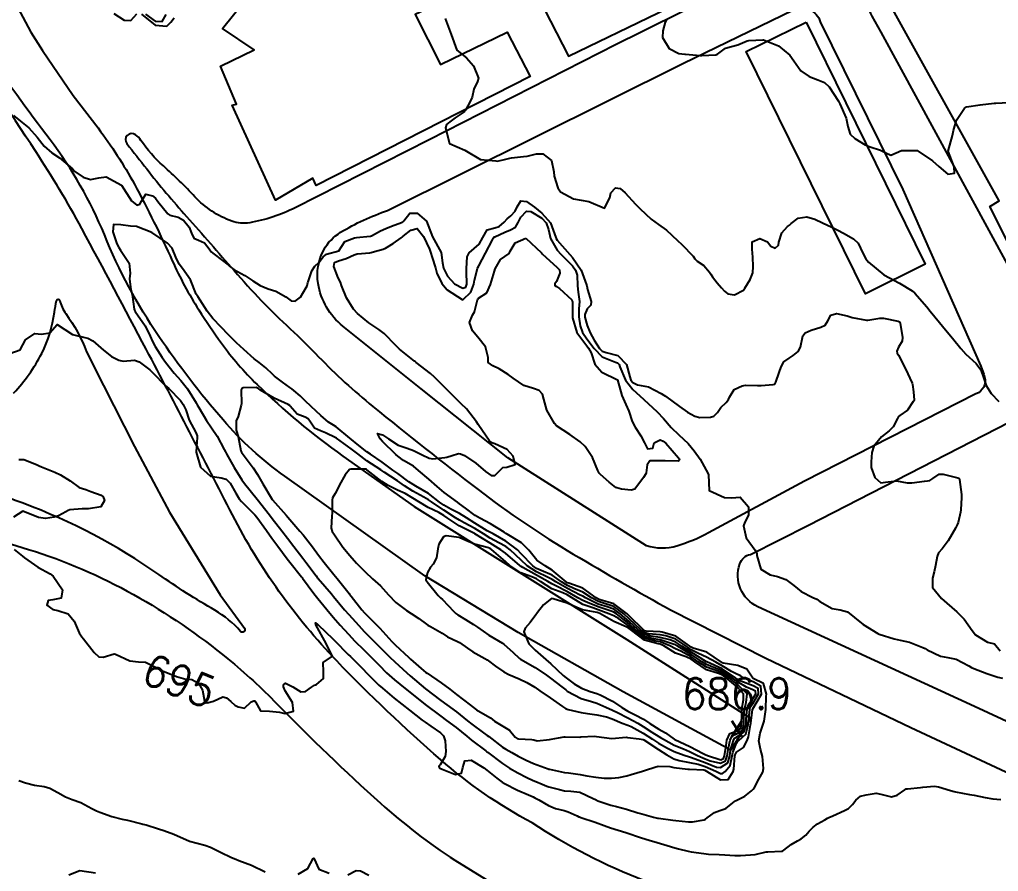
# Model space of a CAD drawing. Header units: metres. Extents: x 286371 to 293043, y 7462578 to 7466404.
# Drawn here: x 287992.8 to 288118.4, y 7465345.2 to 7465454.4 of the extents above; entities that cross this region are included whole.
import ezdxf
from ezdxf.enums import TextEntityAlignment as Align

# ---------------------------------------------------------------- set-up
doc = ezdxf.new("R2010")
doc.units = ezdxf.units.M
doc.header["$MEASUREMENT"] = 0
for name, color, linetype in [('Cotas', 45, 'Continuous'), ('Curvas de Nivel 1m', 11, 'Continuous'), ('Curvas de Nivel 5m', 15, 'Continuous'), ('Edificações', 30, 'Continuous'), ('Pontos Cotados', 45, 'Continuous'), ('Vias primárias', 230, 'Continuous')]:
    doc.layers.add(name, color=color, linetype=linetype)
doc.styles.add('Style-STANDARD', font='STANDARD.shx')

# ---------------------------------------------------------------- blocks, each defined once
blk = doc.blocks.new('ELVTXT_141')
at = {"layer": 'Pontos Cotados', "linetype": 'Continuous', "style": 'Style-STANDARD'}
for s, height, p in [('686.9', 4, (0, 4)), ('x', 3, (0, 0))]:
    blk.add_text(s, height=height, dxfattribs=at).set_placement(p, align=Align.MIDDLE_CENTER)

msp = doc.modelspace()

# ---------------------------------------------------------------- linework, layer by layer
at = {"layer": 'Curvas de Nivel 1m', "flags": 128}
for points, elevation in [([(288004.89, 7465455.21), (288006.22, 7465454.37), (288007.07, 7465454.32), (288007.84, 7465455.17)], 692), ([(288008.44, 7465455.16), (288010.21, 7465453.74), (288011.71, 7465453.61), (288012.21, 7465454.11), (288012.65, 7465454.66)], 692), ([(288008.97, 7465455.15), (288010.22, 7465454.26), (288011.12, 7465454.22), (288011.64, 7465455.11)], 691), ([(288047.4, 7465454.57), (288048.19, 7465452.55), (288048.91, 7465450.54), (288050.15, 7465449.55), (288051.07, 7465448.51), (288051.68, 7465446.92), (288051.57, 7465446.5), (288051.08, 7465445.52), (288050.87, 7465444.51), (288050.63, 7465443.94), (288050.04, 7465442.84), (288049.92, 7465442.64), (288049.75, 7465442.53), (288048.71, 7465441.86), (288048.02, 7465441.32), (288047.61, 7465440.97), (288047.45, 7465440.56), (288047.97, 7465438.55), (288049.96, 7465437.69), (288051.94, 7465436.49), (288053.94, 7465436.31), (288054.1, 7465436.3), (288054.85, 7465436.45), (288055.71, 7465436.67), (288055.95, 7465436.7), (288057.49, 7465436.87), (288057.95, 7465436.94), (288059.13, 7465437.22), (288059.96, 7465437.21), (288061.05, 7465436.36), (288061.35, 7465434.92), (288061.42, 7465434.35), (288061.89, 7465432.86), (288062.23, 7465432.34), (288063.87, 7465431.46), (288064.89, 7465431.28), (288065.87, 7465431.12), (288067.85, 7465430.25), (288068.54, 7465431.58), (288068.66, 7465432.24), (288069.28, 7465432.85), (288069.89, 7465432.76), (288070.52, 7465432.21), (288071.86, 7465430.77), (288072.46, 7465430.19), (288073.83, 7465428.86), (288074.8, 7465428.15), (288075.81, 7465427.42), (288077.21, 7465426.11), (288077.78, 7465425.58), (288079.23, 7465424.08), (288079.45, 7465423.78), (288079.75, 7465423.48), (288080.6, 7465422.92), (288081.35, 7465422.05), (288081.49, 7465421.81), (288081.71, 7465421.44), (288082.33, 7465420.66), (288082.87, 7465420.03), (288083.27, 7465419.61), (288083.68, 7465419.26), (288084.55, 7465419.13), (288085.69, 7465419.74), (288085.8, 7465419.88), (288085.86, 7465419.98), (288086.57, 7465421.12), (288086.91, 7465421.97), (288086.93, 7465422.77), (288086.9, 7465423.97), (288086.82, 7465425.01), (288086.83, 7465425.96), (288087.79, 7465426.37), (288088.76, 7465425.93), (288089.22, 7465425.37), (288089.77, 7465425.11), (288090.18, 7465425.5), (288090.23, 7465425.91), (288090.61, 7465427.09), (288091.36, 7465427.89), (288091.61, 7465428.09), (288091.82, 7465428.3), (288092.71, 7465428.99), (288093.83, 7465429.13), (288094.84, 7465428.83), (288095.82, 7465428.38), (288097.05, 7465427.81), (288097.81, 7465427.43), (288098.54, 7465427.05), (288099.79, 7465426.33), (288100.41, 7465425.76), (288101.03, 7465424.48), (288101.39, 7465423.74), (288101.75, 7465423.33), (288103.72, 7465421.7), (288105.71, 7465420.64), (288107.33, 7465419.65), (288107.69, 7465419.34), (288109.2, 7465417.62), (288109.66, 7465417.06), (288110.83, 7465415.6), (288111.62, 7465414.65), (288112.52, 7465413.57), (288113.57, 7465412.26), (288114.24, 7465411.54), (288115.55, 7465410.32), (288116.15, 7465409.52), (288116.51, 7465408.52), (288116.83, 7465407.5), (288117.49, 7465406.5), (288118.46, 7465405.48)], 692), ([(288075.86, 7465454.49), (288075.63, 7465454.13), (288075.35, 7465452.99), (288075.31, 7465452.14), (288076.16, 7465450.74), (288077.39, 7465450.11), (288078.15, 7465450), (288078.26, 7465449.99), (288080.15, 7465449.83), (288080.37, 7465449.84), (288082.15, 7465449.94), (288082.23, 7465449.95), (288082.38, 7465450.03), (288083.4, 7465450.78), (288084.17, 7465450.98), (288084.95, 7465451.22), (288086.18, 7465451.71), (288086.4, 7465451.75), (288088.18, 7465451.86), (288088.27, 7465451.85), (288090.17, 7465451.09), (288091.65, 7465449.89), (288092.14, 7465449.17), (288093.05, 7465447.87), (288094.11, 7465447.13), (288095.23, 7465446.71), (288096.1, 7465446.36), (288096.68, 7465445.82), (288097.89, 7465443.98), (288097.99, 7465443.8), (288098.06, 7465443.65), (288098.85, 7465441.78), (288099.08, 7465440.72), (288099.38, 7465439.77), (288099.99, 7465439.2), (288101.32, 7465438.39), (288101.97, 7465438.12), (288103.28, 7465437.71), (288103.96, 7465437.37), (288104.6, 7465437.05), (288105.96, 7465437.67), (288107.96, 7465437.64), (288109.94, 7465436.31), (288110.78, 7465435.6), (288111.92, 7465434.63), (288112.75, 7465434.74), (288112.72, 7465435.57), (288111.96, 7465437.58), (288112.5, 7465439.57), (288112.65, 7465440.22), (288113.04, 7465441.56), (288114.05, 7465443.09), (288114.33, 7465443.27), (288116.05, 7465443.51), (288117.84, 7465443.71), (288118.06, 7465443.73), (288119.7, 7465443.82)], 691), ([(287992.03, 7465442.15), (287992.95, 7465441.4), (287994, 7465440.58), (287995.09, 7465439.37), (287995.97, 7465438.22), (287996.97, 7465437.34), (287997.94, 7465436.71), (287999.59, 7465435.3), (287999.92, 7465434.97), (288000.96, 7465434.22), (288001.9, 7465433.93), (288003, 7465434.16), (288003.91, 7465434.28), (288005.89, 7465433.2), (288007.18, 7465431.18), (288007.86, 7465430.63), (288008.26, 7465430.76), (288008.45, 7465431.17), (288009, 7465432.04), (288009.87, 7465431.82), (288010.26, 7465431.53), (288010.55, 7465431.13), (288011.84, 7465429.52), (288012.09, 7465429.36), (288013.15, 7465429.09), (288013.83, 7465428.73), (288014.58, 7465427.83), (288014.88, 7465427.06), (288015.16, 7465426.43), (288015.79, 7465426.15), (288016.55, 7465425.8), (288017.12, 7465425.03), (288017.39, 7465424.65), (288017.76, 7465424.34), (288019.59, 7465422.99), (288019.65, 7465422.91), (288019.73, 7465422.8), (288020.3, 7465422.41), (288021.71, 7465421.64), (288022.11, 7465421.35), (288022.73, 7465420.94), (288023.7, 7465420.34), (288024.69, 7465419.91), (288025.68, 7465419.61), (288026.97, 7465418.88), (288027.67, 7465418.38), (288028.17, 7465418.35), (288028.84, 7465418.85), (288029.17, 7465419.35), (288029.7, 7465420.31), (288029.82, 7465420.72), (288029.84, 7465420.83), (288030.31, 7465422.24), (288030.69, 7465422.82), (288031.24, 7465423.32), (288031.75, 7465424.03), (288032.19, 7465424.37), (288033.76, 7465424.77), (288034.56, 7465425.99), (288035.79, 7465426.45), (288036.05, 7465426.48), (288037.79, 7465426.66), (288037.84, 7465426.67), (288037.95, 7465426.71), (288039.14, 7465427.36), (288039.81, 7465427.64), (288040.53, 7465427.95), (288041.82, 7465428.4), (288041.98, 7465428.49), (288042.11, 7465428.65), (288042.87, 7465429.61), (288043.84, 7465429.61), (288045.03, 7465428.61), (288045.79, 7465426.59), (288046.9, 7465424.58), (288047.07, 7465423.25), (288047.2, 7465422.57), (288047.72, 7465421.55), (288048.61, 7465420.55), (288049.7, 7465419.98), (288050.09, 7465420.13), (288050.21, 7465420.53), (288050.17, 7465422.09), (288050.17, 7465422.53), (288050.25, 7465424.03), (288050.51, 7465424.52), (288051.78, 7465425.64), (288052.24, 7465426.49), (288052.82, 7465427.47), (288053.81, 7465427.75), (288054.36, 7465427.91), (288055.01, 7465428.45), (288055.36, 7465428.91), (288055.84, 7465429.28), (288056.39, 7465429.88), (288056.67, 7465430.42), (288057.11, 7465431.18), (288057.86, 7465431.1), (288058.89, 7465430.39), (288059.84, 7465429.61), (288060.92, 7465428.36), (288061.64, 7465426.51), (288061.68, 7465426.35), (288061.79, 7465426.17), (288063.41, 7465424.32), (288063.76, 7465423.93), (288064.87, 7465422.3), (288065.57, 7465420.41), (288065.59, 7465420.29), (288065.69, 7465419.83), (288066.17, 7465418.28), (288066.12, 7465417.82), (288065.65, 7465417.33), (288065.32, 7465416.61), (288065.32, 7465416.29), (288065.62, 7465415.21), (288066.03, 7465414.28), (288066.54, 7465413.32), (288067.24, 7465412.26), (288067.57, 7465411.92), (288068.07, 7465411.74), (288069.56, 7465411.35), (288070.68, 7465410.21), (288071.11, 7465408.62), (288071.25, 7465408.2), (288071.51, 7465407.89), (288072.1, 7465407.59), (288073.5, 7465407.35), (288075.13, 7465406.5), (288075.49, 7465406.26), (288075.68, 7465406.13), (288077.47, 7465404.84), (288078.51, 7465404.09), (288079.45, 7465403.57), (288080.09, 7465403.42), (288081.45, 7465403.44), (288081.89, 7465403.59), (288082.35, 7465404.03), (288082.81, 7465404.68), (288083.47, 7465405.34), (288083.78, 7465405.71), (288083.9, 7465406.01), (288084.51, 7465406.99), (288085.51, 7465407.48), (288085.94, 7465407.55), (288087.51, 7465407.52), (288087.96, 7465407.5), (288089.51, 7465407.63), (288089.73, 7465407.7), (288089.86, 7465407.92), (288090.29, 7465409.16), (288090.55, 7465409.91), (288090.89, 7465410.56), (288091.56, 7465411.04), (288092.09, 7465411.36), (288092.71, 7465411.88), (288093, 7465412.45), (288093.32, 7465413.87), (288093.61, 7465414.27), (288094.36, 7465414.59), (288095.62, 7465414.99), (288096.18, 7465415.27), (288096.53, 7465415.81), (288096.92, 7465416.53), (288097.65, 7465416.75), (288098.98, 7465416.43), (288099.64, 7465416.25), (288101.48, 7465415.89), (288101.64, 7465415.89), (288103.19, 7465416.16), (288103.64, 7465416.15), (288105.55, 7465415.76), (288105.63, 7465415.74), (288105.71, 7465415.67), (288105.78, 7465415.52), (288106.11, 7465413.67), (288106.04, 7465413.22), (288105.59, 7465412.45), (288105.35, 7465411.91), (288105.42, 7465411.68), (288105.57, 7465411.39), (288106.49, 7465409.66), (288107.34, 7465407.82), (288107.37, 7465407.65), (288107.49, 7465406.72), (288107.61, 7465405.64), (288107.55, 7465405.56), (288107.47, 7465405.44), (288106.75, 7465404.36), (288105.74, 7465403.67), (288105.57, 7465403.55), (288105.44, 7465403.29), (288104.88, 7465402.22), (288104.38, 7465401.69), (288103.4, 7465400.92), (288102.41, 7465399.73), (288102.16, 7465398.94), (288102.06, 7465397.73), (288102.07, 7465397), (288102.55, 7465395.73), (288103.31, 7465395.05), (288103.91, 7465395.11), (288105.32, 7465395.29), (288106.68, 7465395.02), (288107.31, 7465395.01), (288108.93, 7465395.23), (288109.32, 7465395.27), (288109.6, 7465395.33), (288109.99, 7465395.6), (288110.8, 7465396.12), (288111.33, 7465396.15), (288113.21, 7465395.67), (288113.33, 7465395.63), (288113.39, 7465395.55), (288113.42, 7465395.46), (288113.66, 7465393.55), (288113.68, 7465393.15), (288113.58, 7465391.55), (288113.56, 7465391.25), (288113.24, 7465389.92), (288113.13, 7465389.66), (288113.07, 7465389.56), (288112.89, 7465389.22), (288111.96, 7465387.58), (288111.19, 7465386.58), (288110.72, 7465386.06), (288110.54, 7465385.6), (288110.34, 7465384.43), (288110.18, 7465383.61), (288109.96, 7465382.79), (288109.95, 7465381.61), (288111.09, 7465380.2), (288111.78, 7465379.58), (288113.06, 7465378.48), (288114.01, 7465377.55), (288115.02, 7465376.11), (288115.47, 7465375.53), (288117, 7465374.6), (288117.9, 7465374.39), (288118.62, 7465373.48)], 693), ([(287991.57, 7465411.6), (287992.89, 7465412.08), (287993.59, 7465413.38), (287994.79, 7465414.18), (287995.61, 7465414.1), (287996.69, 7465414.25), (287997.62, 7465415.32), (287999.61, 7465414.07), (288001.2, 7465413.66), (288001.59, 7465413.6), (288002.2, 7465413.26), (288003.57, 7465412.04), (288004.61, 7465411.22), (288005.55, 7465410.75), (288006.11, 7465410.63), (288007.55, 7465410.76), (288008.17, 7465410.54), (288009.53, 7465409.51), (288009.9, 7465409.14), (288011.5, 7465407.53), (288011.96, 7465407.11), (288013.47, 7465405.58), (288013.81, 7465405.08), (288014.14, 7465404.39), (288014.58, 7465403.07), (288015.41, 7465401.49), (288015.6, 7465401.05), (288015.62, 7465400.83), (288015.48, 7465399.05), (288015.47, 7465398.95), (288016.01, 7465397.04), (288017.33, 7465395.9), (288018.68, 7465395.65), (288019.32, 7465395.51), (288019.82, 7465394.99), (288020.56, 7465393.71), (288020.98, 7465392.97), (288021.28, 7465392.62), (288022.98, 7465390.94), (288023.24, 7465390.63), (288024.48, 7465388.92), (288025.2, 7465387.92), (288025.96, 7465386.89), (288027.16, 7465385.3), (288027.49, 7465384.87), (288028.98, 7465382.99), (288029.1, 7465382.84), (288029.12, 7465382.81), (288030.58, 7465380.82), (288031.08, 7465380.18), (288032.23, 7465378.8), (288033.05, 7465377.82), (288033.96, 7465376.77), (288035.02, 7465375.62), (288035.85, 7465374.74), (288036.99, 7465373.61), (288037.9, 7465372.71), (288038.96, 7465371.63), (288039.9, 7465370.68), (288040.93, 7465369.77), (288042.29, 7465368.64), (288042.9, 7465368.16), (288044.87, 7465366.6), (288046.85, 7465365.11), (288047.59, 7465364.56), (288048.83, 7465363.63), (288050.2, 7465362.52), (288050.81, 7465362.03), (288052.63, 7465360.64), (288052.78, 7465360.53), (288052.84, 7465360.48), (288054.76, 7465359.04), (288055.68, 7465358.44), (288056.75, 7465357.85), (288057.9, 7465357.24), (288058.73, 7465356.84), (288059.05, 7465356.71), (288059.85, 7465356.37), (288060.47, 7465356.11), (288060.72, 7465356.03), (288062.07, 7465355.69), (288062.71, 7465355.54), (288063.54, 7465355.48), (288064.71, 7465355.35), (288066.41, 7465354.55), (288066.7, 7465354.4), (288067.02, 7465354.26), (288068.69, 7465353.7), (288069.4, 7465353.5), (288070.67, 7465353.17), (288072.12, 7465352.72), (288072.66, 7465352.57), (288074.17, 7465352.15), (288074.65, 7465352.03), (288074.79, 7465352), (288076.65, 7465351.78), (288077.03, 7465351.73), (288078.65, 7465351.55), (288079.16, 7465351.56), (288080.65, 7465351.8), (288080.83, 7465351.87), (288081.05, 7465352.05), (288081.97, 7465352.73), (288082.67, 7465352.99), (288083.43, 7465353.26), (288084.35, 7465354), (288084.53, 7465354.15), (288084.69, 7465354.23), (288085.85, 7465354.82), (288086.71, 7465355.51), (288086.93, 7465355.74), (288087.1, 7465355.96), (288087.66, 7465357.02), (288088.16, 7465357.94), (288088.28, 7465358.41), (288088.15, 7465359.94), (288087.89, 7465360.85), (288087.68, 7465361.95), (288087.84, 7465362.93), (288088.16, 7465363.94), (288088.34, 7465364.44), (288088.55, 7465365.94), (288088.62, 7465367.65), (288088.65, 7465367.93), (288088.28, 7465369.3), (288086.93, 7465369.94), (288086.88, 7465369.97), (288086.12, 7465371.14), (288084.96, 7465371.58), (288083.1, 7465371.88), (288082.96, 7465371.95), (288082.86, 7465372.03), (288080.98, 7465373.3), (288079.25, 7465373.82), (288078.99, 7465373.94), (288078.8, 7465374.09), (288077.01, 7465375.37), (288075.28, 7465375.88), (288075.02, 7465375.9), (288073.19, 7465376), (288073.02, 7465376.05), (288072.85, 7465376.18), (288071.05, 7465377.93), (288070.76, 7465378.21), (288069.07, 7465379.51), (288067.3, 7465380.04), (288067.08, 7465380.1), (288066.81, 7465380.27), (288065.1, 7465381.53), (288063.28, 7465382.16), (288063.11, 7465382.22), (288062.96, 7465382.33), (288061.15, 7465383.83), (288060.27, 7465384.37), (288059.17, 7465385.13), (288058.14, 7465386.4), (288057.2, 7465387.32), (288055.39, 7465388.44), (288055.22, 7465388.53), (288054.97, 7465388.7), (288053.23, 7465389.78), (288051.86, 7465390.5), (288051.25, 7465390.84), (288050.02, 7465391.76), (288049.27, 7465392.34), (288049, 7465392.54), (288047.29, 7465393.81), (288046.4, 7465394.58), (288045.32, 7465395.52), (288044, 7465396.61), (288043.34, 7465397.16), (288042.08, 7465397.91), (288041.36, 7465398.44), (288041.11, 7465398.66), (288039.39, 7465400.35), (288039.09, 7465400.69), (288038.75, 7465401.35), (288039.4, 7465401.17), (288040.15, 7465400.67), (288041.38, 7465399.85), (288042.53, 7465399.48), (288043.37, 7465399.17), (288044.47, 7465398.61), (288045.36, 7465398.19), (288045.85, 7465398.1), (288047.36, 7465398.26), (288047.62, 7465398.3), (288048.33, 7465398.55), (288049.14, 7465398.77), (288049.37, 7465398.75), (288049.89, 7465398.53), (288051.35, 7465397.56), (288052.59, 7465396.49), (288053.33, 7465395.96), (288053.8, 7465395.99), (288054.26, 7465396.46), (288054.81, 7465396.98), (288055.34, 7465397.02), (288056.38, 7465397.39), (288056.15, 7465398.43), (288055.38, 7465399.32), (288053.81, 7465400.05), (288053.39, 7465400.18), (288053.06, 7465400.48), (288052.22, 7465401.69), (288051.66, 7465402.5), (288051.43, 7465402.87), (288050.17, 7465404.52), (288049.46, 7465405.17), (288048.05, 7465406.56), (288047.49, 7465407.13), (288046.06, 7465408.59), (288045.53, 7465409.07), (288043.71, 7465410.47), (288043.55, 7465410.57), (288043.49, 7465410.63), (288041.58, 7465412.19), (288041.1, 7465412.66), (288039.61, 7465414.18), (288038.92, 7465414.69), (288037.63, 7465415.56), (288036.18, 7465416.74), (288035.65, 7465417.31), (288034.74, 7465418.76), (288034.11, 7465420.36), (288033.97, 7465420.77), (288033.71, 7465421.32), (288033.14, 7465422.78), (288033.23, 7465423.29), (288033.75, 7465423.51), (288034.71, 7465423.8), (288035.76, 7465424.27), (288036.12, 7465424.38), (288037.76, 7465424.54), (288037.91, 7465424.57), (288038.35, 7465424.71), (288039.45, 7465425.01), (288039.77, 7465425.13), (288040.74, 7465425.71), (288041.79, 7465426.45), (288041.91, 7465426.54), (288042.05, 7465426.65), (288043, 7465427.45), (288043.81, 7465427.66), (288044.63, 7465426.61), (288045.39, 7465424.98), (288045.55, 7465424.6), (288045.75, 7465423.94), (288046.16, 7465422.59), (288046.37, 7465421.94), (288046.98, 7465420.58), (288047.69, 7465419.8), (288049.61, 7465418.54), (288049.67, 7465418.5), (288049.7, 7465418.51), (288049.74, 7465418.53), (288050.72, 7465419.49), (288051.11, 7465420.51), (288051.2, 7465421.03), (288051.57, 7465422.51), (288051.61, 7465422.63), (288051.74, 7465422.88), (288052.58, 7465424.49), (288053.5, 7465426.18), (288053.64, 7465426.47), (288053.7, 7465426.56), (288053.8, 7465426.6), (288055.07, 7465427.18), (288055.81, 7465427.48), (288056.44, 7465427.8), (288056.78, 7465428.42), (288057.14, 7465429.11), (288057.85, 7465429.88), (288058.39, 7465429.85), (288059.83, 7465428.96), (288060.37, 7465428.37), (288060.66, 7465427.51), (288060.93, 7465426.36), (288061.77, 7465424.89), (288062.26, 7465424.34), (288063.74, 7465422.87), (288064.16, 7465422.31), (288064.35, 7465421.68), (288064.39, 7465420.3), (288064.5, 7465419.49), (288064.65, 7465418.3), (288064.59, 7465417.36), (288064.58, 7465416.3), (288064.75, 7465415.17), (288065.04, 7465414.29), (288065.59, 7465413.49), (288066.52, 7465412.27), (288067.56, 7465411.18), (288069.29, 7465410.49), (288069.55, 7465410.41), (288069.73, 7465410.22), (288069.84, 7465409.92), (288070.54, 7465408.21), (288071.5, 7465406.99), (288072.41, 7465406.18), (288073.47, 7465405.21), (288074.61, 7465404.15), (288075.44, 7465403.27), (288076.41, 7465402.12), (288077.41, 7465401.2), (288078.59, 7465400.09), (288079.38, 7465399.14), (288080.14, 7465398.06), (288081.18, 7465396.2), (288081.22, 7465396.05), (288081.29, 7465394.04), (288083.28, 7465393.15), (288084.16, 7465393.12), (288085.28, 7465393.17), (288086.32, 7465391.97), (288086.35, 7465390.87), (288085.85, 7465389.98), (288085.69, 7465389.52), (288086.03, 7465387.97), (288087.18, 7465386.41), (288087.4, 7465385.95), (288087.41, 7465385.71), (288087.94, 7465383.94), (288089.13, 7465383.23), (288090.04, 7465383), (288091.13, 7465382.65), (288092.14, 7465381.88), (288093.1, 7465381.08), (288094.61, 7465380.33), (288095.09, 7465380.11), (288095.48, 7465379.83), (288097.07, 7465378.91), (288098.11, 7465378.75), (288099.06, 7465378.47), (288099.96, 7465377.76), (288101.04, 7465376.87), (288102.94, 7465375.72), (288103.02, 7465375.67), (288103.1, 7465375.64), (288105.01, 7465375.01), (288105.82, 7465374.86), (288107, 7465374.58), (288108.71, 7465373.91), (288108.99, 7465373.78), (288109.26, 7465373.62), (288110.97, 7465372.79), (288111.93, 7465372.62), (288112.97, 7465372.4), (288114.63, 7465371.54), (288114.95, 7465371.35), (288115.27, 7465371.21), (288116.94, 7465370.56), (288118.31, 7465370.11), (288118.93, 7465369.98)], 694), ([(287992.73, 7465356.86), (287993.57, 7465356.53), (287994.72, 7465356.27), (287995.98, 7465356.08), (287996.71, 7465355.87), (287997.71, 7465355.32), (287998.7, 7465354.76), (287999.55, 7465354.43), (288000.69, 7465354.02), (288002.09, 7465353.25), (288002.67, 7465352.95), (288003.13, 7465352.77), (288004.66, 7465352.24), (288005.97, 7465351.88), (288006.65, 7465351.75), (288008.49, 7465351.31), (288008.65, 7465351.27), (288009.05, 7465351.15), (288010.63, 7465350.65), (288011.32, 7465350.42), (288012.62, 7465349.95), (288014.6, 7465349.06), (288016.6, 7465348.57), (288017.33, 7465348.28), (288018.58, 7465347.67), (288020, 7465346.98), (288020.57, 7465346.74), (288020.93, 7465346.61), (288022.56, 7465345.98), (288024.34, 7465345.13)], 696), ([(288028.54, 7465344.85), (288029.82, 7465345.57), (288030.49, 7465346.83), (288030.58, 7465346.9), (288030.61, 7465346.86), (288030.63, 7465346.82), (288031.23, 7465345.49), (288032.55, 7465344.97)], 696), ([(288002.55, 7465344.95), (288000.55, 7465345.27), (287999.13, 7465344.71)], 696), ([(288034.93, 7465344.75), (288036, 7465345.29), (288036.55, 7465345.26), (288037.64, 7465344.71)], 696)]:
    msp.add_lwpolyline(points, dxfattribs=dict(at, elevation=elevation))
for points, elevation in [([(288007.05, 7465427.95), (288005.82, 7465428.13), (288004.88, 7465428.16), (288004.8, 7465427.22), (288005.31, 7465425.68), (288005.54, 7465425.21), (288005.77, 7465424.86), (288006.86, 7465423.19), (288007, 7465421.91), (288006.92, 7465421.19), (288007.08, 7465419.8), (288007.24, 7465419.18), (288007.52, 7465417.31), (288007.55, 7465417.18), (288007.64, 7465417.01), (288008.94, 7465415.15), (288009.59, 7465413.86), (288009.87, 7465413.14), (288010.19, 7465412.52), (288011.09, 7465411.12), (288011.54, 7465410.5), (288012.67, 7465409.1), (288013.51, 7465408.16), (288014.38, 7465407.07), (288015.47, 7465405.29), (288015.6, 7465405.05), (288015.8, 7465404.71), (288016.79, 7465403.03), (288017.42, 7465402.1), (288018.15, 7465401.01), (288019.08, 7465399.3), (288019.23, 7465399), (288019.37, 7465398.73), (288020.35, 7465396.98), (288021.32, 7465395.42), (288021.66, 7465394.96), (288023.28, 7465392.93), (288024.87, 7465390.91), (288025.24, 7465390.45), (288026.46, 7465388.89), (288027.2, 7465387.92), (288028.02, 7465386.86), (288029.16, 7465385.36), (288029.55, 7465384.84), (288030.86, 7465383.09), (288031.06, 7465382.82), (288031.12, 7465382.74), (288032.82, 7465380.79), (288033.09, 7465380.47), (288034.52, 7465378.76), (288035.05, 7465378.14), (288036.33, 7465376.74), (288037.02, 7465375.98), (288038.25, 7465374.71), (288038.99, 7465373.98), (288040.34, 7465372.67), (288040.97, 7465372.06), (288042.49, 7465370.64), (288042.93, 7465370.26), (288044.9, 7465368.6), (288046.88, 7465367.11), (288047.62, 7465366.56), (288048.86, 7465365.64), (288050.27, 7465364.52), (288050.84, 7465364.08), (288052.34, 7465362.97), (288052.82, 7465362.63), (288053.01, 7465362.48), (288054.79, 7465361.14), (288055.21, 7465360.87), (288055.96, 7465360.44), (288056.78, 7465359.98), (288057.81, 7465359.44), (288058.76, 7465359.02), (288059.23, 7465358.86), (288060.63, 7465358.36), (288060.72, 7465358.32), (288060.75, 7465358.31), (288060.82, 7465358.29), (288062.75, 7465357.89), (288063.23, 7465357.83), (288064.74, 7465357.61), (288065.58, 7465357.44), (288066.74, 7465357.27), (288067.82, 7465357.17), (288068.74, 7465357.16), (288069.71, 7465357.25), (288070.74, 7465357.47), (288071.3, 7465357.64), (288072.75, 7465358.04), (288072.86, 7465358.07), (288073.14, 7465358.17), (288074.34, 7465358.58), (288074.76, 7465358.68), (288076.24, 7465358.65), (288076.76, 7465358.53), (288078.54, 7465358.3), (288078.75, 7465358.29), (288080.6, 7465358.2), (288080.75, 7465358.16), (288080.96, 7465358.05), (288082.73, 7465356.94), (288083.75, 7465356.98), (288084.39, 7465358), (288084.46, 7465358.29), (288084.58, 7465360), (288084.61, 7465360.16), (288084.78, 7465360.47), (288085.68, 7465361.09), (288086.17, 7465361.97), (288086.35, 7465362.44), (288086.61, 7465363.97), (288086.62, 7465364.19), (288086.84, 7465365.96), (288086.85, 7465365.99), (288086.88, 7465366.03), (288088, 7465367.94), (288087.94, 7465368.96), (288086.93, 7465369.52), (288085.76, 7465369.98), (288085.27, 7465370.32), (288084.94, 7465370.44), (288084.15, 7465370.81), (288082.96, 7465371.54), (288082.13, 7465372.04), (288080.97, 7465372.68), (288079.92, 7465373.13), (288078.99, 7465373.63), (288078.33, 7465374.09), (288077.01, 7465374.99), (288075.73, 7465375.42), (288075.01, 7465375.54), (288073.5, 7465375.68), (288073.02, 7465375.81), (288072.52, 7465376.18), (288071.04, 7465377.58), (288070.35, 7465378.22), (288069.07, 7465379.16), (288067.74, 7465379.59), (288067.08, 7465379.79), (288066.19, 7465380.28), (288065.09, 7465381.01), (288063.94, 7465381.48), (288063.11, 7465381.84), (288062.35, 7465382.34), (288061.14, 7465383.19), (288059.73, 7465383.79), (288059.15, 7465384.05), (288058.67, 7465384.39), (288057.18, 7465385.94), (288056.68, 7465386.42), (288055.2, 7465387.54), (288053.59, 7465388.47), (288053.22, 7465388.66), (288052.81, 7465388.89), (288051.23, 7465389.84), (288050.16, 7465390.52), (288049.25, 7465391.1), (288048.14, 7465391.67), (288047.27, 7465392.17), (288046.71, 7465392.57), (288045.29, 7465393.67), (288043.66, 7465394.62), (288043.31, 7465394.82), (288042.77, 7465395.17), (288041.33, 7465396.21), (288040.72, 7465396.66), (288039.35, 7465397.68), (288037.82, 7465398.71), (288037.37, 7465399.02), (288036.14, 7465399.98), (288035.4, 7465400.58), (288035.2, 7465400.75), (288033.43, 7465402.2), (288033.08, 7465402.43), (288032.47, 7465402.79), (288031.45, 7465403.68), (288030.88, 7465404.24), (288030.22, 7465404.82), (288029.47, 7465405.53), (288028.8, 7465406.17), (288027.99, 7465406.86), (288027.73, 7465407.1), (288027.5, 7465407.27), (288026.57, 7465407.94), (288025.52, 7465408.72), (288025.31, 7465408.91), (288024.4, 7465409.78), (288023.55, 7465410.45), (288022.92, 7465410.94), (288021.57, 7465412.15), (288020.66, 7465412.98), (288019.6, 7465414.01), (288018.66, 7465415.01), (288017.63, 7465416.11), (288016.87, 7465417.04), (288015.67, 7465418.91), (288015.58, 7465419.06), (288015.49, 7465419.24), (288014.73, 7465421.07), (288013.73, 7465422.52), (288013.3, 7465423.09), (288012.87, 7465423.98), (288012.39, 7465425.11), (288011.78, 7465425.78), (288009.8, 7465427.14), (288007.82, 7465427.91)], 693), ([(288077.8, 7465374.1), (288077, 7465374.61), (288076.23, 7465374.9), (288075.01, 7465375.21), (288073.81, 7465375.36), (288073.02, 7465375.57), (288072.19, 7465376.19), (288071.04, 7465377.24), (288069.89, 7465378.22), (288069.06, 7465378.81), (288068.21, 7465379.11), (288067.07, 7465379.47), (288065.42, 7465380.29), (288065.09, 7465380.48), (288064.74, 7465380.64), (288063.1, 7465381.46), (288061.63, 7465382.35), (288061.13, 7465382.65), (288060.57, 7465382.93), (288059.14, 7465383.63), (288057.96, 7465384.4), (288057.16, 7465385.09), (288055.74, 7465386.44), (288055.19, 7465386.85), (288054.32, 7465387.34), (288053.21, 7465387.94), (288052.32, 7465388.49), (288051.22, 7465389.16), (288049.86, 7465389.9), (288049.24, 7465390.23), (288048.75, 7465390.54), (288047.26, 7465391.52), (288045.68, 7465392.59), (288045.28, 7465392.86), (288044.7, 7465393.18), (288043.29, 7465393.94), (288042.22, 7465394.64), (288041.31, 7465395.28), (288039.61, 7465396.4), (288039.33, 7465396.57), (288039.15, 7465396.69), (288037.35, 7465397.87), (288036.2, 7465398.73), (288035.38, 7465399.38), (288033.48, 7465400.77), (288033.4, 7465400.82), (288032.06, 7465401.45), (288031.42, 7465401.68), (288030.65, 7465402.05), (288030.14, 7465402.83), (288029.85, 7465403.25), (288029.44, 7465403.46), (288028.41, 7465403.82), (288027.55, 7465404.87), (288027.51, 7465404.92), (288027.47, 7465404.96), (288027.29, 7465405.06), (288025.48, 7465405.87), (288023.72, 7465406.93), (288023.5, 7465407.09), (288023.17, 7465407.27), (288021.5, 7465407.21), (288021.33, 7465407.14), (288021.24, 7465406.97), (288021.27, 7465405.17), (288021.26, 7465404.97), (288020.87, 7465403.55), (288020.62, 7465402.98), (288020.6, 7465401.79), (288020.85, 7465400.97), (288021.22, 7465399.12), (288021.29, 7465398.97), (288021.37, 7465398.82), (288022.77, 7465396.94), (288023.33, 7465396.1), (288024.01, 7465394.92), (288025.08, 7465393.1), (288025.22, 7465392.91), (288025.27, 7465392.84), (288027.01, 7465390.88), (288027.24, 7465390.61), (288028.78, 7465388.85), (288029.21, 7465388.34), (288030.4, 7465386.83), (288031.17, 7465385.77), (288031.89, 7465384.8), (288033.13, 7465383.29), (288033.55, 7465382.78), (288035.1, 7465380.82), (288035.15, 7465380.75), (288035.34, 7465380.5), (288036.72, 7465378.73), (288037.06, 7465378.35), (288038.73, 7465376.7), (288039.03, 7465376.39), (288040.58, 7465374.67), (288041, 7465374.25), (288042.74, 7465372.64), (288042.97, 7465372.42), (288044.36, 7465371.2), (288044.94, 7465370.72), (288045.11, 7465370.6), (288046.92, 7465369.39), (288048, 7465368.56), (288048.89, 7465367.86), (288050.65, 7465366.52), (288050.87, 7465366.35), (288051.44, 7465365.93), (288052.85, 7465365.11), (288053.25, 7465364.87), (288053.73, 7465364.47), (288054.83, 7465363.8), (288055.69, 7465363.3), (288056.41, 7465362.42), (288056.64, 7465362.24), (288056.81, 7465362.2), (288058.54, 7465362.12), (288058.81, 7465362.06), (288059.23, 7465361.95), (288060.81, 7465362.13), (288061, 7465362.16), (288061.95, 7465362.34), (288062.69, 7465362.45), (288062.82, 7465362.45), (288064.69, 7465362.42), (288064.82, 7465362.43), (288066.57, 7465362.52), (288066.82, 7465362.5), (288068.81, 7465362.23), (288070.63, 7465362.39), (288070.82, 7465362.37), (288072.3, 7465362.18), (288072.81, 7465362.12), (288072.92, 7465362.06), (288074.79, 7465360.83), (288075.88, 7465360.13), (288076.78, 7465359.63), (288077.46, 7465359.42), (288078.77, 7465359.15), (288079.9, 7465358.93), (288080.76, 7465358.66), (288082.14, 7465358.03), (288082.74, 7465357.74), (288083.01, 7465357.75), (288083.35, 7465358.02), (288083.98, 7465358.78), (288084.26, 7465360), (288084.33, 7465360.45), (288084.8, 7465361.65), (288084.92, 7465361.87), (288085.1, 7465361.99), (288085.99, 7465362.81), (288086.31, 7465363.97), (288086.34, 7465364.48), (288086.49, 7465365.97), (288086.57, 7465366.27), (288086.89, 7465366.73), (288087.64, 7465367.95), (288087.59, 7465368.63), (288086.92, 7465369.01), (288085.34, 7465369.57), (288084.93, 7465369.8), (288084.67, 7465370), (288082.95, 7465371.17), (288081, 7465372.05), (288080.96, 7465372.07), (288080.93, 7465372.09), (288078.98, 7465373.32)], 692), ([(288077.2, 7465374.11), (288077, 7465374.23), (288076.81, 7465374.31), (288075.01, 7465374.9), (288074.13, 7465375.04), (288073.01, 7465375.33), (288071.85, 7465376.19), (288071.03, 7465376.93), (288069.4, 7465378.23), (288069.06, 7465378.46), (288068.71, 7465378.59), (288067.07, 7465379.13), (288065.67, 7465379.69), (288065.08, 7465379.95), (288064.44, 7465380.3), (288063.1, 7465381.07), (288061.64, 7465381.82), (288061.12, 7465382.07), (288060.59, 7465382.36), (288059.14, 7465383.19), (288057.38, 7465384.18), (288057.15, 7465384.31), (288056.99, 7465384.42), (288055.18, 7465386.01), (288054.57, 7465386.45), (288053.2, 7465387.29), (288051.23, 7465388.5), (288051.21, 7465388.52), (288051.19, 7465388.53), (288049.23, 7465389.5), (288047.66, 7465390.56), (288047.25, 7465390.85), (288046.62, 7465391.21), (288045.26, 7465391.85), (288044.02, 7465392.61), (288043.28, 7465393.08), (288042.29, 7465393.64), (288041.3, 7465394.09), (288040.11, 7465394.67), (288039.31, 7465395.19), (288037.38, 7465396.71), (288037.33, 7465396.75), (288037.25, 7465396.8), (288035.33, 7465396.8), (288035.13, 7465396.75), (288034.6, 7465396.04), (288033.88, 7465394.78), (288033.68, 7465394.4), (288033.29, 7465393.67), (288032.98, 7465393.09), (288032.92, 7465392.79), (288032.9, 7465391.14), (288032.88, 7465390.79), (288032.78, 7465389.23), (288032.92, 7465388.79), (288033.21, 7465388.34), (288034.3, 7465386.77), (288035.17, 7465385.69), (288036.04, 7465384.74), (288037.14, 7465383.6), (288038.11, 7465382.71), (288039.11, 7465381.8), (288040.14, 7465380.68), (288041.08, 7465379.66), (288042.45, 7465378.64), (288043.06, 7465378.28), (288044.04, 7465377.63), (288045.04, 7465376.89), (288045.21, 7465376.78), (288045.55, 7465376.6), (288047.02, 7465375.74), (288047.73, 7465375.28), (288049, 7465374.68), (288049.27, 7465374.53), (288050.27, 7465373.81), (288050.98, 7465373.37), (288052.52, 7465372.48), (288052.8, 7465372.31), (288052.96, 7465372.21), (288053.88, 7465371.53), (288054.94, 7465370.77), (288055.59, 7465370.43), (288056.93, 7465369.89), (288057.88, 7465369.44), (288058.91, 7465368.83), (288059.58, 7465368.37), (288060.89, 7465367.46), (288062.46, 7465366.33), (288062.87, 7465366.09), (288063.22, 7465365.97), (288064.86, 7465365.59), (288065.7, 7465365.44), (288066.86, 7465365.27), (288068.1, 7465365), (288068.85, 7465364.74), (288070.15, 7465364.21), (288070.84, 7465363.95), (288071.27, 7465363.76), (288072.83, 7465362.93), (288074.02, 7465362.16), (288074.81, 7465361.64), (288075.95, 7465360.98), (288076.79, 7465360.57), (288078.08, 7465360.09), (288078.78, 7465359.9), (288079.04, 7465359.81), (288080.77, 7465359.15), (288082.23, 7465358.56), (288082.75, 7465358.5), (288083.67, 7465359.1), (288083.93, 7465360.01), (288084.05, 7465360.74), (288084.41, 7465362), (288084.55, 7465362.26), (288084.81, 7465362.4), (288085.75, 7465363.05), (288086.02, 7465363.98), (288086.06, 7465364.77), (288086.15, 7465365.98), (288086.3, 7465366.56), (288086.9, 7465367.38), (288087.27, 7465367.96), (288087.25, 7465368.3), (288086.91, 7465368.49), (288086.08, 7465368.81), (288084.93, 7465369.49), (288084.25, 7465370), (288082.95, 7465370.91), (288081.48, 7465371.53), (288080.96, 7465371.72), (288080.41, 7465372.06), (288078.98, 7465373.01)], 691), ([(288075.47, 7465374.14), (288075, 7465374.35), (288074.75, 7465374.39), (288073, 7465374.86), (288071.18, 7465376.2), (288071.03, 7465376.34), (288070.66, 7465376.58), (288069.04, 7465377.25), (288067.26, 7465378.26), (288067.06, 7465378.36), (288066.93, 7465378.39), (288065.06, 7465378.76), (288064.33, 7465379.04), (288063.07, 7465379.59), (288061.28, 7465380.15), (288061.08, 7465380.18), (288060.05, 7465379.39), (288059.25, 7465378.38), (288059.17, 7465378.26), (288059.05, 7465378.1), (288058.33, 7465377.1), (288057.67, 7465376.4), (288057.52, 7465375.9), (288058.15, 7465374.4), (288058.98, 7465373.55), (288060.33, 7465372.36), (288060.96, 7465371.81), (288062.54, 7465370.33), (288062.93, 7465370), (288063.96, 7465369.27), (288064.91, 7465368.71), (288066.03, 7465368.28), (288066.9, 7465368.01), (288067.3, 7465367.85), (288068.89, 7465367.02), (288070.08, 7465366.22), (288070.87, 7465365.73), (288071.79, 7465365.26), (288072.85, 7465364.71), (288073.67, 7465364.16), (288074.83, 7465363.45), (288075.68, 7465362.98), (288076.81, 7465362.15), (288076.83, 7465362.13), (288076.87, 7465362.11), (288078.8, 7465361.22), (288080.52, 7465360.33), (288080.79, 7465360.19), (288081.07, 7465360.05), (288082.77, 7465359.52), (288083.12, 7465359.66), (288083.24, 7465360.02), (288083.46, 7465361.35), (288083.58, 7465362.01), (288083.94, 7465362.89), (288084.83, 7465363.24), (288085.31, 7465363.52), (288085.44, 7465363.99), (288085.47, 7465365.38), (288085.49, 7465365.99), (288085.69, 7465367.19), (288085.71, 7465367.98), (288084.92, 7465368.8), (288083.47, 7465370.02), (288082.94, 7465370.39), (288082.37, 7465370.61), (288080.95, 7465371.04), (288079.44, 7465372.08), (288078.97, 7465372.42), (288078.36, 7465372.71), (288076.98, 7465373.19)], 689)]:
    msp.add_lwpolyline(points, close=True, dxfattribs=dict(at, elevation=elevation))
at = {"layer": 'Curvas de Nivel 5m', "flags": 128}
for points, elevation in [([(288057.79, 7465426.4), (288059.77, 7465424.51), (288059.91, 7465424.37), (288061.74, 7465422.71), (288062.07, 7465422.34), (288062.13, 7465421.94), (288061.71, 7465420.86), (288061.49, 7465420.57), (288061.47, 7465420.35), (288061.7, 7465420.22), (288062.07, 7465419.97), (288063.67, 7465418.5), (288063.73, 7465418.31), (288063.74, 7465418.24), (288063.75, 7465416.31), (288063.76, 7465416.19), (288064.32, 7465414.3), (288065.58, 7465412.59), (288065.83, 7465412.28), (288066.15, 7465411.69), (288066.62, 7465410.27), (288067.53, 7465409.22), (288069.51, 7465408.22), (288070.1, 7465406.22), (288070.59, 7465405.09), (288070.97, 7465404.2), (288071.43, 7465402.88), (288071.78, 7465402.19), (288072.51, 7465401.07), (288072.98, 7465400.17), (288073.38, 7465399.38), (288074.05, 7465399.49), (288074.23, 7465400.15), (288074.99, 7465400.55), (288075.4, 7465400.38), (288075.75, 7465400.13), (288077.37, 7465398.23), (288077.44, 7465398.1), (288077.5, 7465397.96), (288077.36, 7465397.8), (288075.66, 7465397.83), (288075.36, 7465397.86), (288073.69, 7465397.83), (288073.35, 7465397.35), (288073.2, 7465396.3), (288073.15, 7465396.17), (288072.86, 7465395.71), (288071.74, 7465394.2), (288071.3, 7465394.09), (288070.04, 7465394.22), (288069.44, 7465394.37), (288069.31, 7465394.44), (288068.45, 7465395.12), (288067.33, 7465396.1), (288067.18, 7465396.27), (288066.99, 7465396.62), (288066.32, 7465398.28), (288065.38, 7465399.69), (288064.73, 7465400.3), (288063.41, 7465401.23), (288061.7, 7465402.35), (288061.43, 7465402.62), (288060.47, 7465404.37), (288060.07, 7465405.78), (288059.89, 7465406.38), (288059.49, 7465406.88), (288058.75, 7465407.14), (288057.5, 7465407.52), (288056.13, 7465408.44), (288055.52, 7465408.94), (288054.34, 7465409.66), (288053.54, 7465410.04), (288052.95, 7465410.48), (288052.94, 7465411.1), (288052.58, 7465412.49), (288051.6, 7465413.73), (288050.91, 7465414.52), (288050.55, 7465415.6), (288050.94, 7465416.52), (288051.2, 7465416.97), (288051.57, 7465418.51), (288051.59, 7465418.59), (288051.68, 7465418.7), (288052.77, 7465419.41), (288053.24, 7465420.48), (288053.73, 7465422.16), (288053.84, 7465422.46), (288054.53, 7465423.67), (288055.64, 7465424.44), (288055.69, 7465424.51), (288055.77, 7465424.74), (288056.38, 7465425.83)], 695), ([(288076.23, 7465374.13), (288075, 7465374.62), (288074.44, 7465374.71), (288073.01, 7465375.1), (288071.52, 7465376.2), (288071.03, 7465376.63), (288069.64, 7465377.63), (288069.05, 7465377.98), (288068.41, 7465378.24), (288067.06, 7465378.76), (288066.36, 7465378.98), (288065.07, 7465379.42), (288063.63, 7465380.32), (288063.09, 7465380.66), (288062.52, 7465380.91), (288061.11, 7465381.44), (288059.65, 7465382.38), (288059.13, 7465382.71), (288058.55, 7465382.97), (288057.14, 7465383.47), (288055.71, 7465384.44), (288055.16, 7465384.92), (288053.36, 7465386.47), (288053.19, 7465386.6), (288052.98, 7465386.69), (288051.19, 7465387.15), (288050.09, 7465387.63), (288049.21, 7465388), (288047.55, 7465388.22), (288047.21, 7465388.11), (288046.61, 7465387.16), (288046.48, 7465386.57), (288046.32, 7465385.42), (288045.86, 7465384.58), (288045.54, 7465384.2), (288045.14, 7465383.52), (288044.92, 7465382.6), (288045, 7465382.47), (288045.12, 7465382.35), (288046.52, 7465380.57), (288046.81, 7465380.29), (288047.09, 7465380.05), (288048.55, 7465378.54), (288048.8, 7465378.28), (288049.06, 7465378.1), (288050.05, 7465377.51), (288051.04, 7465376.88), (288051.57, 7465376.5), (288053.01, 7465375.48), (288054.76, 7465374.45), (288054.99, 7465374.28), (288056.1, 7465373.3), (288056.97, 7465372.51), (288057.1, 7465372.41), (288058.95, 7465371.35), (288060.43, 7465370.36), (288060.93, 7465369.98), (288062.39, 7465368.85), (288062.91, 7465368.46), (288063.09, 7465368.32), (288064.89, 7465367.37), (288066.19, 7465366.97), (288066.88, 7465366.76), (288068.03, 7465366.25), (288068.87, 7465365.87), (288069.52, 7465365.57), (288070.85, 7465364.88), (288072.13, 7465364.19), (288072.84, 7465363.77), (288073.94, 7465363.05), (288074.82, 7465362.5), (288075.04, 7465362.37), (288075.42, 7465362.14), (288076.8, 7465361.39), (288077.98, 7465360.92), (288078.79, 7465360.56), (288079.8, 7465360.07), (288080.78, 7465359.64), (288081.44, 7465359.37), (288082.76, 7465359.07), (288083.4, 7465359.38), (288083.59, 7465360.01), (288083.76, 7465361.05), (288083.98, 7465362.01), (288084.24, 7465362.57), (288084.82, 7465362.84), (288085.53, 7465363.28), (288085.73, 7465363.98), (288085.76, 7465365.08), (288085.82, 7465365.98), (288086.02, 7465366.84), (288086.15, 7465367.98), (288084.92, 7465369.18), (288083.85, 7465370.01), (288082.94, 7465370.65), (288081.94, 7465371.05), (288080.95, 7465371.38), (288079.9, 7465372.07), (288078.97, 7465372.71), (288077.67, 7465373.42), (288076.99, 7465373.73)], 690)]:
    msp.add_lwpolyline(points, close=True, dxfattribs=dict(at, elevation=elevation))
at = {"layer": 'Curvas de Nivel 5m', "elevation": 695, "flags": 128}
for points in [[(287992.72, 7465398.04), (287993.35, 7465398.03), (287995, 7465397.37), (287995.34, 7465397.2), (287995.64, 7465397.06), (287997.33, 7465396.38), (287998.07, 7465396.07), (287999.31, 7465395.3), (288000.47, 7465394.45), (288001.3, 7465394.18), (288001.96, 7465393.93), (288003.29, 7465393.45), (288003.56, 7465393.23), (288003.73, 7465392.78), (288003.26, 7465391.93), (288001.67, 7465391.68), (288001.26, 7465391.69), (288000.85, 7465391.69), (287999.26, 7465391.56), (287999.06, 7465391.5), (287998.77, 7465391.31), (287997.79, 7465390.78), (287997.24, 7465390.63), (287996.14, 7465390.45), (287995.24, 7465390.57), (287993.25, 7465391.39), (287992.04, 7465390.61)], [(287992.1, 7465386.49), (287993.17, 7465385.62), (287993.45, 7465385.39), (287995.15, 7465384.21), (287996.72, 7465383.34), (287997.13, 7465383.04), (287998.31, 7465381.32), (287998.15, 7465380.25), (287997.08, 7465380.01), (287996.48, 7465379.94), (287996.32, 7465379.35), (287997.07, 7465378.79), (287997.73, 7465378.66), (287999.06, 7465378.23), (287999.81, 7465377.29), (288000.48, 7465375.81), (288000.79, 7465375.28), (288001, 7465375), (288002.4, 7465373.25), (288002.97, 7465372.7), (288003.55, 7465372.65), (288004.97, 7465373.09), (288005.13, 7465373.05), (288006.96, 7465372.18), (288008.06, 7465372.07), (288008.96, 7465372.04), (288010.78, 7465371.13), (288010.94, 7465371.02), (288011.15, 7465370.91), (288012.93, 7465370.21), (288014.14, 7465369.86), (288014.93, 7465369.8), (288015.39, 7465369.53), (288015.96, 7465369.04), (288016.3, 7465368.43), (288016.54, 7465367.04), (288016.88, 7465366.82), (288017.7, 7465367.02), (288018.89, 7465367.59), (288019.37, 7465367.46), (288019.94, 7465366.98), (288020.42, 7465366.51), (288020.87, 7465366.32), (288021.69, 7465366.13), (288022.51, 7465366.94), (288022.89, 7465367.08), (288023.01, 7465367.05), (288023.09, 7465366.93), (288023.74, 7465365.8), (288024.87, 7465365.73), (288026.15, 7465365.6), (288026.86, 7465365.43), (288027.97, 7465365.75), (288027.82, 7465366.86), (288026.91, 7465368.35), (288026.68, 7465368.88), (288026.67, 7465369.13), (288026.92, 7465369.33), (288027.87, 7465368.86), (288028.91, 7465368.24), (288029.49, 7465368.25), (288030.25, 7465368.82), (288030.66, 7465369.08), (288030.92, 7465369.16), (288031.81, 7465369.93), (288031.8, 7465370.8), (288031.78, 7465371.98), (288032.97, 7465372.78), (288031.95, 7465374.8), (288031.03, 7465376.43), (288030.81, 7465376.82), (288030.79, 7465377.07), (288031.04, 7465376.88), (288031.11, 7465376.81), (288033.01, 7465375.02), (288033.25, 7465374.78), (288034.98, 7465373.03), (288035.26, 7465372.75), (288036.95, 7465371.07), (288037.3, 7465370.72), (288038.92, 7465369.09), (288039.37, 7465368.69), (288040.89, 7465367.41), (288041.85, 7465366.65), (288042.86, 7465365.87), (288044.45, 7465364.61), (288044.84, 7465364.32), (288045.58, 7465363.84), (288046.82, 7465362.98), (288047.22, 7465362.57), (288047.43, 7465361.94), (288047.5, 7465360.56), (288047.4, 7465359.94), (288046.76, 7465358.88), (288046.62, 7465358.71), (288046.63, 7465358.58), (288046.75, 7465358.42), (288047.03, 7465358.29), (288048.74, 7465357.63), (288049.51, 7465357.77), (288049.69, 7465358.53), (288049.93, 7465359.37), (288050.77, 7465359.44), (288052.36, 7465358.49), (288052.75, 7465358.18), (288054.06, 7465357.13), (288054.73, 7465356.63), (288055.02, 7465356.45), (288056.71, 7465355.62), (288058.11, 7465355), (288058.7, 7465354.74), (288058.94, 7465354.63), (288059.43, 7465354.38), (288060.68, 7465353.65), (288061.58, 7465353.25), (288062.67, 7465352.99), (288063.19, 7465352.85), (288064.35, 7465352.3), (288064.56, 7465352.19), (288064.66, 7465352.17), (288064.83, 7465352.12), (288066.65, 7465351.5), (288067.83, 7465351.06), (288068.64, 7465350.79), (288070.62, 7465350.2), (288072.61, 7465349.51), (288073.58, 7465349.19), (288074.61, 7465348.88), (288076.31, 7465348.4), (288076.6, 7465348.32), (288077.37, 7465348.1), (288078.59, 7465347.78), (288078.97, 7465347.7), (288080.59, 7465347.47), (288081.22, 7465347.41), (288082.58, 7465347.34), (288083.3, 7465347.3), (288084.58, 7465347.25), (288085.32, 7465347.25), (288086.58, 7465347.3), (288087.19, 7465347.35), (288088.59, 7465347.69), (288088.8, 7465347.72), (288090.59, 7465347.78), (288090.7, 7465347.8), (288090.86, 7465347.9), (288091.83, 7465348.66), (288092.61, 7465349.1), (288093.11, 7465349.37), (288093.69, 7465349.86), (288094.14, 7465350.34), (288094.64, 7465350.85), (288095.2, 7465351.28), (288096.14, 7465351.82), (288096.47, 7465352.01), (288096.66, 7465352.09), (288097.18, 7465352.32), (288098.67, 7465352.99), (288099.19, 7465353.25), (288099.7, 7465353.76), (288100.11, 7465354.34), (288100.7, 7465354.84), (288101.43, 7465355.01), (288102.71, 7465355.21), (288103.3, 7465355.11), (288104.7, 7465354.74), (288105.42, 7465354.96), (288106.38, 7465355.66), (288106.59, 7465355.78), (288106.72, 7465355.8), (288108.39, 7465355.95), (288108.72, 7465356.01), (288110.21, 7465356.12), (288110.72, 7465356.02), (288112.25, 7465355.57), (288112.71, 7465355.43), (288112.89, 7465355.39), (288114.71, 7465355.05), (288115.28, 7465354.95), (288116.7, 7465354.67), (288117.68, 7465354.51), (288118.7, 7465354.42)]]:
    msp.add_lwpolyline(points, dxfattribs=at)
at = {"layer": 'Edificações'}
for points in [[(288071.28, 7465497.13), (288053.49, 7465488.07), (288046.89, 7465481.93), (288047.86, 7465479.71), (288063.23, 7465449.77), (288086.24, 7465460.91), (288087.53, 7465464.68)], [(288034.74, 7465473.09), (288037.24, 7465467.89), (288043.86, 7465471.03), (288049.96, 7465458.09), (288043.59, 7465455.11), (288046.81, 7465448.68), (288055.39, 7465452.84), (288058.33, 7465447.14), (288030.86, 7465433.18), (288030.42, 7465434.09), (288025.67, 7465431.3), (288020.08, 7465443.45), (288020.64, 7465443.59), (288018.58, 7465448.46), (288022.91, 7465450.58), (288018.83, 7465453.29)], [(288103.34, 7465458.47), (288104.21, 7465461.64), (288117.18, 7465467.76), (288122.7, 7465456.94), (288141.7, 7465466.79), (288145.69, 7465459.29), (288148.1, 7465460.49), (288150.56, 7465455.84), (288138.52, 7465449.38), (288150.51, 7465425.86), (288144.38, 7465422.76), (288142.32, 7465426.33), (288138.38, 7465424.27), (288138.96, 7465423.24), (288132.82, 7465420.09), (288132.06, 7465421.25), (288125.71, 7465418.02), (288123.99, 7465421.18), (288122.38, 7465420.4), (288117.29, 7465430.49), (288118.49, 7465431.18)], [(288093.75, 7465454.13), (288109.02, 7465423.07), (288101.33, 7465419.29), (288086.06, 7465450.35)]]:
    msp.add_lwpolyline(points, close=True, dxfattribs=at)
at = {"layer": 'Vias primárias'}
for points in [[(288116.74, 7465468.29), (288103.83, 7465462.01, 0.265928), (288101.39, 7465458.05, 0.137343), (288102.18, 7465454.87), (288103.33, 7465452.84), (288123.96, 7465414.9, -0.011413), (288124.94, 7465412.99, 0.461892), (288127.04, 7465412.44), (288148.78, 7465423.25), (288180.43, 7465439.56), (288199.21, 7465448.9, 0.168921), (288200.06, 7465449.78, 0.311575), (288200.77, 7465454.36), (288195.94, 7465464.36), (288180.29, 7465495.37, 0.326642), (288175.6, 7465497.53, 0.064901), (288173.21, 7465496.72), (288146.49, 7465483.56)], [(288040.02, 7465429.96), (288077.93, 7465448.8), (288092.12, 7465455.68, -0.463025), (288095.55, 7465454.16), (288106.15, 7465432.65), (288116.14, 7465410, -0.031957), (288116.64, 7465408.61, -0.402189), (288115.52, 7465406.45), (288093.53, 7465395.23), (288081.22, 7465388.6, -0.050374), (288077.13, 7465386.9, -0.157141), (288073.27, 7465386.97), (288055.47, 7465398.22), (288044.33, 7465407.08), (288034.3, 7465415.12, -0.185327), (288031.12, 7465420.58, -0.165523), (288031.84, 7465424.89, -0.134389), (288034.01, 7465427.16, -0.053298)]]:
    msp.add_lwpolyline(points, format="xyb", close=True, dxfattribs=at)
for points in [[(287985.13, 7465469.85), (287994.28, 7465452.84), (287995.77, 7465450.48), (287999.69, 7465444.72), (288002.88, 7465440.54, -0.038978), (288007.54, 7465433.33, -0.018449), (288012.4, 7465423.51, 0.036545), (288015.81, 7465417.22, 0.014038), (288018.71, 7465412.95, 0.043447), (288023.28, 7465407.65, 0.038125), (288034.29, 7465398.46), (288043.44, 7465391.98), (288070.71, 7465374.92), (288086.6, 7465364.85), (288084.06, 7465360.75), (288070.24, 7465368.22), (288056.79, 7465375.82), (288044.82, 7465383.1), (288026.84, 7465395.88, -0.060079), (288018.92, 7465403.09, -0.029039), (288010.69, 7465413.8, -0.052263), (288003.69, 7465426.86, 0.066199), (287996.72, 7465439.04, -0.012291), (287988.33, 7465450.61, 0.009814)], [(288089.98, 7465461.52), (288072.58, 7465452.84), (288069.38, 7465451.26), (288045.37, 7465439.03), (288028.18, 7465430.32, -0.075336), (288022.34, 7465428.39, -0.129507), (288020.04, 7465428.6, -0.118222), (288015.32, 7465431.71, 0.022387), (288011.26, 7465435.67, -0.061092), (288008.39, 7465438.95, 0.083728), (288007.68, 7465439.68, 0.877975), (288006.57, 7465438.54, -0.001689), (288009.13, 7465435.29, 0.015308), (288014.24, 7465429.19, -0.003887), (288020.33, 7465422.25, 0.027916), (288027.54, 7465414.79, -0.014178), (288031.18, 7465411.21, 0.030265), (288038.14, 7465404.82, 0.007235), (288051.64, 7465394.16, 0.02953), (288063.86, 7465385.89, 0.007714), (288076.34, 7465378.74), (288088.57, 7465372.52), (288107.15, 7465363.66), (288145.64, 7465345.7)], [(288123.39, 7465335.98, -0.01223), (288111.59, 7465335.98, -0.061056), (288089, 7465339.31, -0.055445), (288073, 7465343.99, -0.055445), (288058.57, 7465351.43, -0.056722), (288046.82, 7465359.53, -0.02192), (288033.51, 7465372.19, -0.073269), (288020.13, 7465390.91, 0.002906), (288009.07, 7465412.16, 0.002565), (288000.8, 7465427.64, 0.021301), (287994.9, 7465437.51, 0.004106), (287984.33, 7465453.32)], [(287880.98, 7465419.73), (287887.71, 7465417.66), (287924.39, 7465407), (287962.71, 7465395.79), (287984.24, 7465389.5), (287993.97, 7465386.49, -0.053039), (288007.43, 7465380.71, -0.043353), (288019.55, 7465372.44, -0.027952), (288025.83, 7465366.7, 0.016246), (288039.12, 7465353.94, 0.038882), (288048.67, 7465346.62), (288058.69, 7465340.44, 0.051015), (288069.29, 7465335.31, 0.034599), (288086.53, 7465330.35, 0.012671), (288093.02, 7465329.13, 0.037191), (288113.99, 7465326.54, 0.039306), (288125.81, 7465326.89, 0.002354)], [(287992.05, 7465406.55, 0.072897), (287995.65, 7465411.63, 0.08416), (287997.29, 7465416.9, -0.025067), (287997.57, 7465418.42, -0.78789), (287997.98, 7465418.42, 0.096977), (287998.75, 7465416.74, -0.063118), (288001.42, 7465411.85), (288003.6, 7465407.51), (288007.55, 7465399.71), (288012.07, 7465391.28), (288018.56, 7465380.65), (288021.67, 7465376.37, -0.961143), (288021.16, 7465375.97, 0.085837), (288017.88, 7465378.69, -0.022356), (288010.68, 7465383.26, 0.063642), (287993.27, 7465392.4, -0.011925), (287985.22, 7465395.62, 0.034028)], [(288135.83, 7465356.86), (288115.34, 7465366.36), (288087.54, 7465379.14, -0.386564), (288085.21, 7465384.63, -0.262386), (288086.59, 7465385.85), (288094.03, 7465389.62), (288119.77, 7465402.79)]]:
    msp.add_lwpolyline(points, format="xyb", dxfattribs=at)

# ---------------------------------------------------------------- block references
at = {"layer": 'Pontos Cotados', "linetype": 'Continuous'}
msp.add_blockref('ELVTXT_141', (288084.84, 7465363.99, 686.92), dxfattribs=at)

# ---------------------------------------------------------------- texts
at = {"layer": 'Cotas', "style": 'Style-STANDARD'}
msp.add_text('695', height=4, rotation=338.0127, dxfattribs=at).set_placement((288013.32, 7465369.64, 695), align=Align.MIDDLE_CENTER)

doc.saveas('drawing.dxf')
